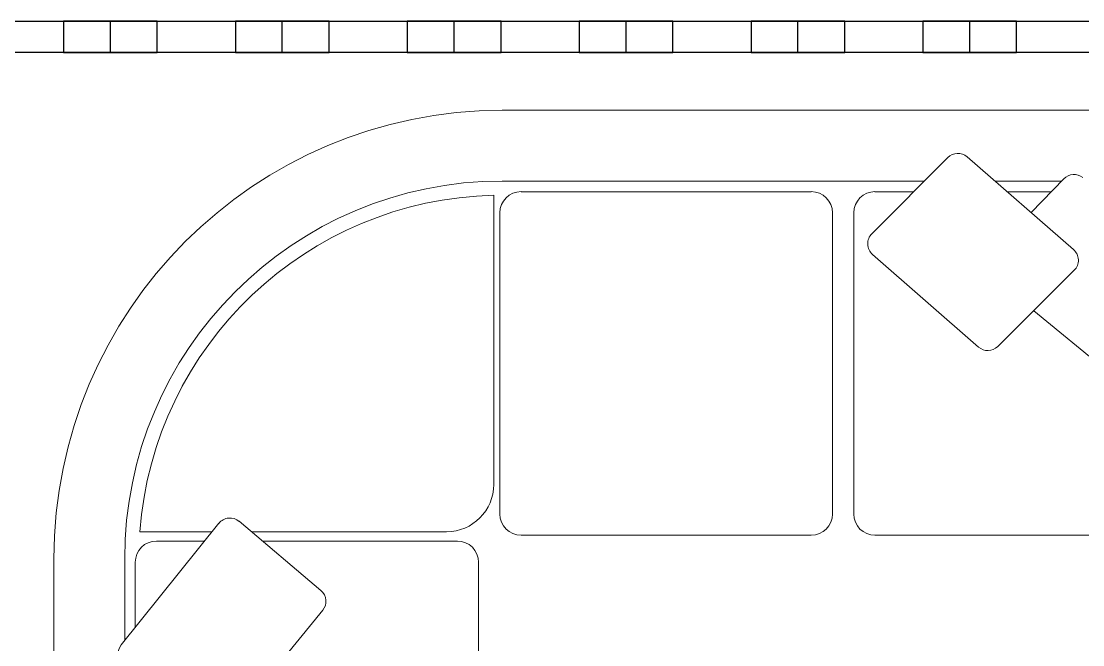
# Model space of a CAD drawing. Header units: inches. Extents: x 15 to 22798, y 21 to 21519.
# Drawn here: x 15721.6 to 15895, y 13060.9 to 13162.7 of the extents above; entities that cross this region are included whole.
import ezdxf

# ---------------------------------------------------------------- set-up
doc = ezdxf.new("R2010")
doc.units = ezdxf.units.IN
doc.header["$MEASUREMENT"] = 0
doc.layers.add('ARREDAMENTO', color=8, linetype='Continuous', lineweight=13)

msp = doc.modelspace()

# ---------------------------------------------------------------- linework, layer by layer
for p, q in [((15736.13, 13157.59), (15736.13, 13162.69)), ((15764.21, 13157.59), (15764.21, 13162.69)), ((15792.29, 13157.59), (15792.29, 13162.69)), ((15820.37, 13157.59), (15820.37, 13162.69)), ((15848.45, 13157.59), (15848.45, 13162.69)), ((15876.53, 13157.59), (15876.53, 13162.69)), ((15856.11, 13157.59), (15715.71, 13157.59)), ((15996.5, 13157.59), (15856.11, 13157.59))]:
    msp.add_line(p, q)
msp.add_lwpolyline([(15715.71, 13162.69), (16001.61, 13162.69)])
for points in [[(15728.47, 13157.59), (15743.79, 13157.59), (15743.79, 13162.69), (15728.47, 13162.69)], [(15756.55, 13157.59), (15771.87, 13157.59), (15771.87, 13162.69), (15756.55, 13162.69)], [(15784.63, 13157.59), (15799.95, 13157.59), (15799.95, 13162.69), (15784.63, 13162.69)], [(15812.71, 13157.59), (15828.03, 13157.59), (15828.03, 13162.69), (15812.71, 13162.69)], [(15840.79, 13157.59), (15856.11, 13157.59), (15856.11, 13162.69), (15840.79, 13162.69)], [(15868.87, 13157.59), (15884.18, 13157.59), (15884.18, 13162.69), (15868.87, 13162.69)]]:
    msp.add_lwpolyline(points, close=True)
at = {"layer": 'ARREDAMENTO'}
for p, q in [((15921.75, 13148.17), (15800.13, 13148.17)), ((15872.93, 13140.45), (15860.53, 13128.01)), ((15893.47, 13125.42), (15876.09, 13140.56)), ((15869.11, 13136.61), (15800.13, 13136.61)), ((15891.51, 13136.61), (15880.62, 13136.61)), ((15891.87, 13136.98), (15886.55, 13131.45)), ((15798.76, 13134.28), (15798.76, 13087.08)), ((15850.63, 13134.87), (15803.22, 13134.87)), ((15867.38, 13134.87), (15861.04, 13134.87)), ((15889.84, 13134.87), (15882.62, 13134.87)), ((15799.75, 13131.41), (15799.75, 13082.26)), ((15854.1, 13082.26), (15854.1, 13131.41)), ((15857.57, 13082.26), (15857.57, 13131.41)), ((15860.65, 13124.63), (15877.95, 13109.52)), ((15881.1, 13109.62), (15893.59, 13122.04)), ((15900.6, 13104.25), (15886.97, 13115.45)), ((15753.87, 13080.75), (15737.89, 13060.92)), ((15770.53, 13069.77), (15757.16, 13081.07)), ((15752.75, 13079.37), (15740.94, 13079.37)), ((15791.05, 13079.37), (15759.17, 13079.37)), ((15803.22, 13078.79), (15850.63, 13078.79)), ((15861.04, 13078.79), (15908.45, 13078.79)), ((15751.53, 13077.85), (15743.66, 13077.85)), ((15792.81, 13077.85), (15760.97, 13077.85)), ((15726.9, 13074.94), (15726.9, 12957.36)), ((15738.46, 13074.94), (15738.46, 13061.63)), ((15740.19, 13074.38), (15740.19, 13063.78)), ((15796.28, 13026.97), (15796.28, 13074.38)), ((15770.82, 13066.54), (15759.61, 13052.9))]:
    msp.add_line(p, q, dxfattribs=at)
for centre, radius, start, end in [((15800.13, 13074.94), 73.23, 90, 180), ((15874.57, 13138.81), 2.31, 48.965, 135.0823), ((15893.54, 13135.38), 2.31, 51.1451, 136.0734), ((15800.13, 13074.94), 61.67, 90, 180), ((15800.13, 13074.94), 59.36, 91.3201, 175.7206), ((15803.22, 13131.41), 3.47, 90, 180), ((15850.63, 13131.41), 3.47, 0, 90), ((15861.04, 13131.41), 3.47, 90, 180), ((15862.17, 13126.38), 2.31, 135.0823, 228.8652), ((15891.96, 13123.68), 2.31, 314.8526, 48.965), ((15879.47, 13111.26), 2.31, 228.8652, 314.8526), ((15791.05, 13087.08), 7.71, 270, 0), ((15803.22, 13082.26), 3.47, 180, 270), ((15850.63, 13082.26), 3.47, 270, 0), ((15861.04, 13082.26), 3.47, 180, 270), ((15755.67, 13079.3), 2.31, 49.8027, 141.1451), ((15743.66, 13074.38), 3.47, 90, 180), ((15792.81, 13074.38), 3.47, 0, 90), ((15769.03, 13068.01), 2.31, 320.5877, 49.8027), ((15739.69, 13059.47), 2.31, 141.1451, 226.0734)]:
    msp.add_arc(centre, radius, start, end, dxfattribs=at)

doc.saveas('drawing.dxf')
